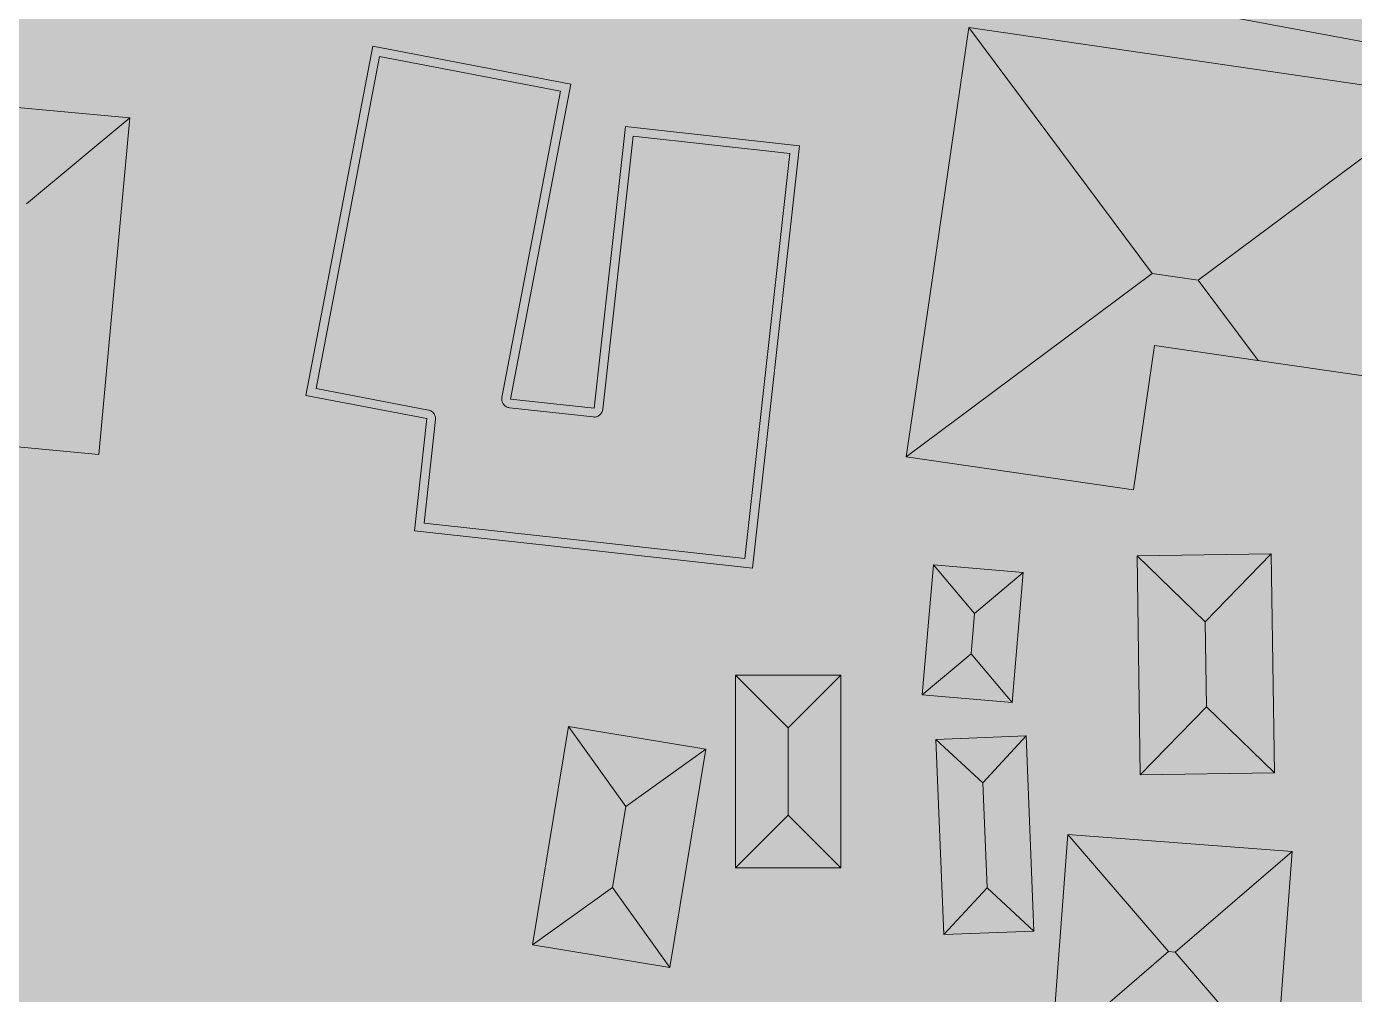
# Model space of a CAD drawing. Header units: metres. Extents: x 305909 to 307171, y 9156037 to 9156671.
# Drawn here: x 306270.2 to 306338.6, y 9156302.6 to 9156352.5 of the extents above; entities that cross this region are included whole.
import ezdxf

# ---------------------------------------------------------------- set-up
doc = ezdxf.new("R2010")
doc.units = ezdxf.units.M
for name, color, linetype, lineweight, true_color in [('B-BANGUNAN_PERMUKIMAN', 7, 'Continuous', 13, 0xf0cd8c), ('B-BAYANGAN', 7, 'Continuous', 0, 0x76786c), ('J-PERKERASAN_JALAN', 7, 'Continuous', 9, 0x989896), ('Z-R', 7, 'Continuous', 0, 0xfaf4e6)]:
    doc.layers.add(name, color=color, linetype=linetype, lineweight=lineweight, true_color=true_color)

msp = doc.modelspace()

# ---------------------------------------------------------------- hatches: boundary and pattern name
at = {"layer": 'B-BANGUNAN_PERMUKIMAN', "true_color": 0xe3845a}
h = msp.add_hatch(color=23, dxfattribs=at)
h.dxf.hatch_style = 1
h.paths.add_polyline_path([(306328.144, 9156339.75), (306315.478, 9156330.31), (306316.564, 9156337.752), (306318.704, 9156352.416), (306328.144, 9156339.75)])
at = {"layer": 'B-BANGUNAN_PERMUKIMAN', "true_color": 0xdb7f57}
h = msp.add_hatch(color=23, dxfattribs=at)
h.dxf.hatch_style = 1
h.paths.add_polyline_path([(306330.512, 9156339.405), (306328.144, 9156339.75), (306318.704, 9156352.416), (306318.704, 9156352.417), (306343.178, 9156348.845), (306330.512, 9156339.405)])
at = {"layer": 'B-BANGUNAN_PERMUKIMAN', "true_color": 0xce7852}
h = msp.add_hatch(color=23, dxfattribs=at)
h.dxf.hatch_style = 1
h.paths.add_polyline_path([(306295.098, 9156333.285), (306299.401, 9156332.807), (306301.014, 9156347.327), (306309.973, 9156346.331), (306307.555, 9156324.566), (306298.596, 9156325.561), (306290.145, 9156326.5), (306290.787, 9156332.274), (306284.561, 9156333.464), (306288, 9156351.456), (306298.199, 9156349.506), (306295.098, 9156333.285)])
at = {"layer": 'B-BANGUNAN_PERMUKIMAN', "true_color": 0xe2835a}
h = msp.add_hatch(color=23, dxfattribs=at)
h.dxf.hatch_style = 1
h.paths.add_polyline_path([(306275.498, 9156347.76), (306275.498, 9156347.759), (306270.172, 9156343.333), (306265.746, 9156348.659), (306275.498, 9156347.76)])
at = {"layer": 'B-BANGUNAN_PERMUKIMAN', "true_color": 0xb06646}
h = msp.add_hatch(color=25, dxfattribs=at)
h.dxf.hatch_style = 1
h.paths.add_polyline_path([(306330.512, 9156339.405), (306343.178, 9156348.845), (306341.038, 9156334.18), (306333.596, 9156335.266), (306330.512, 9156339.405)])
at = {"layer": 'B-BANGUNAN_PERMUKIMAN', "true_color": 0xaf6645}
h = msp.add_hatch(color=25, dxfattribs=at)
h.dxf.hatch_style = 1
h.paths.add_polyline_path([(306269.098, 9156331.69), (306270.172, 9156343.333), (306275.498, 9156347.759), (306273.899, 9156330.43), (306269.834, 9156330.805), (306269.098, 9156331.69)])
at = {"layer": 'B-BANGUNAN_PERMUKIMAN', "true_color": 0xb66a48}
h = msp.add_hatch(color=35, dxfattribs=at)
h.dxf.hatch_style = 1
h.paths.add_polyline_path([(306328.144, 9156339.75), (306330.512, 9156339.405), (306333.596, 9156335.266), (306328.257, 9156336.045), (306327.171, 9156328.604), (306315.478, 9156330.31), (306328.144, 9156339.75)])
at = {"layer": 'B-BANGUNAN_PERMUKIMAN', "true_color": 0xe5855b}
h = msp.add_hatch(color=23, dxfattribs=at)
h.dxf.hatch_style = 1
h.paths.add_polyline_path([(306330.871, 9156321.814), (306327.372, 9156325.217), (306334.275, 9156325.313), (306330.871, 9156321.814)])
at = {"layer": 'B-BANGUNAN_PERMUKIMAN', "true_color": 0xb76a48}
h = msp.add_hatch(color=35, dxfattribs=at)
h.dxf.hatch_style = 1
h.paths.add_polyline_path([(306334.432, 9156314.032), (306330.932, 9156317.436), (306330.871, 9156321.814), (306334.275, 9156325.313), (306334.432, 9156314.032)])
at = {"layer": 'B-BANGUNAN_PERMUKIMAN', "true_color": 0xe7865c}
h = msp.add_hatch(color=23, dxfattribs=at)
h.dxf.hatch_style = 1
h.paths.add_polyline_path([(306316.874, 9156324.75), (306316.874, 9156324.75), (306318.991, 9156322.237), (306318.814, 9156320.169), (306316.3, 9156318.053), (306316.3, 9156318.053), (306316.874, 9156324.75)])
at = {"layer": 'B-BANGUNAN_PERMUKIMAN', "true_color": 0xe3845a}
h = msp.add_hatch(color=23, dxfattribs=at)
h.dxf.hatch_style = 1
h.paths.add_polyline_path([(306318.991, 9156322.237), (306316.874, 9156324.75), (306321.504, 9156324.353), (306318.991, 9156322.237)])
at = {"layer": 'B-BANGUNAN_PERMUKIMAN', "true_color": 0xe4855b}
h = msp.add_hatch(color=23, dxfattribs=at)
h.dxf.hatch_style = 1
h.paths.add_polyline_path([(306330.871, 9156321.814), (306330.932, 9156317.436), (306327.528, 9156313.936), (306327.372, 9156325.217), (306327.372, 9156325.217), (306330.871, 9156321.814)])
at = {"layer": 'B-BANGUNAN_PERMUKIMAN', "true_color": 0xb46947}
h = msp.add_hatch(color=35, dxfattribs=at)
h.dxf.hatch_style = 1
h.paths.add_polyline_path([(306320.93, 9156317.656), (306318.814, 9156320.169), (306318.991, 9156322.237), (306321.504, 9156324.353), (306320.93, 9156317.656)])
at = {"layer": 'B-BANGUNAN_PERMUKIMAN', "true_color": 0xb86b49}
h = msp.add_hatch(color=35, dxfattribs=at)
h.dxf.hatch_style = 1
h.paths.add_polyline_path([(306318.814, 9156320.169), (306320.93, 9156317.656), (306316.3, 9156318.053), (306318.814, 9156320.169)])
at = {"layer": 'B-BANGUNAN_PERMUKIMAN', "true_color": 0xe5855b}
h = msp.add_hatch(color=23, dxfattribs=at)
h.dxf.hatch_style = 1
h.paths.add_polyline_path([(306306.688, 9156319.062), (306309.4, 9156316.35), (306309.4, 9156311.852), (306306.688, 9156309.14), (306306.688, 9156319.062)])
h = msp.add_hatch(color=23, dxfattribs=at)
h.dxf.hatch_style = 1
h.paths.add_polyline_path([(306312.112, 9156319.062), (306309.4, 9156316.35), (306306.688, 9156319.062), (306312.112, 9156319.062)])
at = {"layer": 'B-BANGUNAN_PERMUKIMAN', "true_color": 0xb66a48}
h = msp.add_hatch(color=35, dxfattribs=at)
h.dxf.hatch_style = 1
h.paths.add_polyline_path([(306312.112, 9156309.14), (306309.4, 9156311.852), (306309.4, 9156316.35), (306312.112, 9156319.062), (306312.112, 9156309.14)])
h = msp.add_hatch(color=35, dxfattribs=at)
h.dxf.hatch_style = 1
h.paths.add_polyline_path([(306327.528, 9156313.936), (306330.932, 9156317.436), (306334.432, 9156314.032), (306327.528, 9156313.936)])
at = {"layer": 'B-BANGUNAN_PERMUKIMAN', "true_color": 0xe8875c}
h = msp.add_hatch(color=23, dxfattribs=at)
h.dxf.hatch_style = 1
h.paths.add_polyline_path([(306298.089, 9156316.416), (306298.089, 9156316.416), (306301.039, 9156312.303), (306300.35, 9156308.121), (306296.237, 9156305.171), (306298.089, 9156316.416)])
at = {"layer": 'B-BANGUNAN_PERMUKIMAN', "true_color": 0xe18359}
h = msp.add_hatch(color=23, dxfattribs=at)
h.dxf.hatch_style = 1
h.paths.add_polyline_path([(306301.039, 9156312.303), (306298.089, 9156316.416), (306305.151, 9156315.253), (306305.151, 9156315.252), (306301.039, 9156312.303)])
at = {"layer": 'B-BANGUNAN_PERMUKIMAN', "true_color": 0xe6865b}
h = msp.add_hatch(color=23, dxfattribs=at)
h.dxf.hatch_style = 1
h.paths.add_polyline_path([(306319.42, 9156313.524), (306317.007, 9156315.754), (306321.65, 9156315.938), (306321.65, 9156315.938), (306319.42, 9156313.524)])
at = {"layer": 'B-BANGUNAN_PERMUKIMAN', "true_color": 0xe4855a}
h = msp.add_hatch(color=23, dxfattribs=at)
h.dxf.hatch_style = 1
h.paths.add_polyline_path([(306317.007, 9156315.754), (306319.42, 9156313.524), (306319.634, 9156308.114), (306317.404, 9156305.701), (306317.007, 9156315.754)])
at = {"layer": 'B-BANGUNAN_PERMUKIMAN', "true_color": 0xb76a49}
h = msp.add_hatch(color=35, dxfattribs=at)
h.dxf.hatch_style = 1
h.paths.add_polyline_path([(306319.634, 9156308.114), (306319.42, 9156313.524), (306321.65, 9156315.938), (306322.047, 9156305.884), (306319.634, 9156308.114)])
at = {"layer": 'B-BANGUNAN_PERMUKIMAN', "true_color": 0xb36847}
h = msp.add_hatch(color=25, dxfattribs=at)
h.dxf.hatch_style = 1
h.paths.add_polyline_path([(306300.35, 9156308.121), (306301.039, 9156312.303), (306305.151, 9156315.252), (306303.3, 9156304.009), (306300.35, 9156308.121)])
at = {"layer": 'B-BANGUNAN_PERMUKIMAN', "true_color": 0xb66a48}
h = msp.add_hatch(color=35, dxfattribs=at)
h.dxf.hatch_style = 1
h.paths.add_polyline_path([(306309.4, 9156311.852), (306312.112, 9156309.14), (306306.688, 9156309.14), (306309.4, 9156311.852)])
at = {"layer": 'B-BANGUNAN_PERMUKIMAN', "true_color": 0xe6865b}
h = msp.add_hatch(color=23, dxfattribs=at)
h.dxf.hatch_style = 1
h.paths.add_polyline_path([(306323.798, 9156310.86), (306323.798, 9156310.86), (306328.984, 9156304.827), (306322.951, 9156299.641), (306323.798, 9156310.86)])
at = {"layer": 'B-BANGUNAN_PERMUKIMAN', "true_color": 0xe3845a}
h = msp.add_hatch(color=23, dxfattribs=at)
h.dxf.hatch_style = 1
h.paths.add_polyline_path([(306329.323, 9156304.802), (306328.984, 9156304.827), (306323.798, 9156310.86), (306335.355, 9156309.987), (306329.323, 9156304.802)])
at = {"layer": 'B-BANGUNAN_PERMUKIMAN', "true_color": 0xb56948}
h = msp.add_hatch(color=35, dxfattribs=at)
h.dxf.hatch_style = 1
h.paths.add_polyline_path([(306329.323, 9156304.802), (306335.355, 9156309.987), (306334.509, 9156298.769), (306329.323, 9156304.802)])
at = {"layer": 'B-BANGUNAN_PERMUKIMAN', "true_color": 0xba6c4a}
h = msp.add_hatch(color=35, dxfattribs=at)
h.dxf.hatch_style = 1
h.paths.add_polyline_path([(306296.237, 9156305.171), (306300.35, 9156308.121), (306303.3, 9156304.009), (306303.299, 9156304.008), (306296.237, 9156305.171)])
at = {"layer": 'B-BANGUNAN_PERMUKIMAN', "true_color": 0xb56948}
h = msp.add_hatch(color=35, dxfattribs=at)
h.dxf.hatch_style = 1
h.paths.add_polyline_path([(306319.634, 9156308.114), (306322.047, 9156305.884), (306317.404, 9156305.701), (306319.634, 9156308.114)])
at = {"layer": 'B-BANGUNAN_PERMUKIMAN', "true_color": 0xb86b49}
h = msp.add_hatch(color=35, dxfattribs=at)
h.dxf.hatch_style = 1
h.paths.add_polyline_path([(306322.951, 9156299.641), (306328.984, 9156304.827), (306329.323, 9156304.802), (306334.509, 9156298.769), (306334.509, 9156298.769), (306322.951, 9156299.641)])
at = {"layer": 'B-BAYANGAN', "true_color": 0x76786c}
h = msp.add_hatch(color=8, dxfattribs=at)
h.dxf.hatch_style = 1
h.paths.add_polyline_path([(306343.928, 9156348.095), (306341.788, 9156333.43), (306329.007, 9156335.295), (306327.921, 9156327.854), (306316.228, 9156329.56), (306317.314, 9156337.002), (306319.454, 9156351.667), (306343.928, 9156348.095)])
h = msp.add_hatch(color=8, dxfattribs=at)
h.dxf.hatch_style = 1
h.paths.add_polyline_path([(306295.848, 9156332.535), (306300.151, 9156332.057), (306301.764, 9156346.577), (306310.723, 9156345.581), (306308.305, 9156323.816), (306299.346, 9156324.811), (306290.895, 9156325.75), (306291.537, 9156331.524), (306285.311, 9156332.714), (306288.75, 9156350.706), (306298.949, 9156348.756), (306295.848, 9156332.535)])
h = msp.add_hatch(color=8, dxfattribs=at)
h.dxf.hatch_style = 1
h.paths.add_polyline_path([(306276.248, 9156347.01), (306274.649, 9156329.68), (306269.906, 9156330.117), (306269.531, 9156326.052), (306264.522, 9156326.514), (306264.897, 9156330.579), (306266.496, 9156347.909), (306276.248, 9156347.01)])
h = msp.add_hatch(color=8, dxfattribs=at)
h.dxf.hatch_style = 1
h.paths.add_polyline_path([(306335.182, 9156313.282), (306328.278, 9156313.186), (306328.122, 9156324.467), (306335.025, 9156324.563), (306335.182, 9156313.282)])
h = msp.add_hatch(color=8, dxfattribs=at)
h.dxf.hatch_style = 1
h.paths.add_polyline_path([(306322.254, 9156323.603), (306321.68, 9156316.906), (306317.05, 9156317.303), (306317.624, 9156324), (306322.254, 9156323.603)])
h = msp.add_hatch(color=8, dxfattribs=at)
h.dxf.hatch_style = 1
h.paths.add_polyline_path([(306312.862, 9156308.39), (306307.438, 9156308.39), (306307.438, 9156318.312), (306312.862, 9156318.312), (306312.862, 9156308.39)])
h = msp.add_hatch(color=8, dxfattribs=at)
h.dxf.hatch_style = 1
h.paths.add_polyline_path([(306305.901, 9156314.503), (306304.049, 9156303.258), (306296.987, 9156304.421), (306298.839, 9156315.666), (306305.901, 9156314.503)])
h = msp.add_hatch(color=8, dxfattribs=at)
h.dxf.hatch_style = 1
h.paths.add_polyline_path([(306322.797, 9156305.134), (306318.153, 9156304.95), (306317.757, 9156315.004), (306322.4, 9156315.188), (306322.797, 9156305.134)])
h = msp.add_hatch(color=8, dxfattribs=at)
h.dxf.hatch_style = 1
h.paths.add_polyline_path([(306336.105, 9156309.237), (306335.259, 9156298.019), (306323.701, 9156298.891), (306324.548, 9156310.11), (306336.105, 9156309.237)])
at = {"layer": 'J-PERKERASAN_JALAN', "true_color": 0x989896}
h = msp.add_hatch(color=252, dxfattribs=at)
h.dxf.hatch_style = 1
h.paths.add_polyline_path([(306211.341, 9156561.319), (306215.693, 9156561.13), (306215.76, 9156561.126), (306215.8, 9156561.123), (306215.867, 9156561.117), (306305.106, 9156551.206), (306305.211, 9156551.196), (306385.831, 9156544.389), (306385.918, 9156544.38), (306385.969, 9156544.374), (306386.055, 9156544.361), (306424.864, 9156537.661), (306424.901, 9156537.654), (306424.922, 9156537.65), (306424.958, 9156537.643), (306453.186, 9156531.689), (306453.481, 9156531.639), (306455.847, 9156531.322), (306456.066, 9156531.299), (306458.588, 9156531.102), (306458.613, 9156531.1), (306499.527, 9156528.16), (306499.548, 9156528.159), (306503.861, 9156527.791), (306503.93, 9156527.784), (306503.97, 9156527.78), (306504.038, 9156527.77), (306508.381, 9156527.098), (306524.104, 9156524.604), (306524.104, 9156521.364), (306507.903, 9156523.933), (306507.888, 9156523.936), (306503.705, 9156524.584), (306503.432, 9156524.616), (306499.323, 9156524.966), (306499.27, 9156524.971), (306458.379, 9156527.908), (306455.69, 9156528.118), (306455.636, 9156528.123), (306455.603, 9156528.127), (306455.548, 9156528.133), (306452.885, 9156528.49), (306452.811, 9156528.501), (306452.767, 9156528.509), (306452.694, 9156528.523), (306424.381, 9156534.494), (306424.236, 9156534.522), (306390.807, 9156540.293), (306390.292, 9156540.348), (306389.774, 9156540.336), (306389.261, 9156540.256), (306388.764, 9156540.112), (306388.289, 9156539.904), (306387.845, 9156539.636), (306387.439, 9156539.314), (306387.079, 9156538.941), (306386.769, 9156538.525), (306386.516, 9156538.073), (306386.324, 9156537.592), (306386.196, 9156537.089), (306373.097, 9156467.337), (306371.27, 9156457.608), (306371.258, 9156457.542), (306354.047, 9156356.618), (306353.994, 9156356.117), (306354.004, 9156355.613), (306354.077, 9156355.115), (306354.213, 9156354.629), (306354.408, 9156354.165), (306354.661, 9156353.729), (306354.966, 9156353.328), (306355.319, 9156352.968), (306355.714, 9156352.656), (306356.146, 9156352.396), (306356.607, 9156352.192), (306357.09, 9156352.048), (306357.587, 9156351.966), (306409.631, 9156346.693), (306409.685, 9156346.687), (306409.717, 9156346.683), (306409.771, 9156346.675), (306440.166, 9156341.92), (306440.608, 9156341.876), (306479.912, 9156340.134), (306480.43, 9156340.144), (306480.943, 9156340.222), (306481.441, 9156340.365), (306481.917, 9156340.572), (306482.362, 9156340.838), (306482.768, 9156341.16), (306483.13, 9156341.531), (306483.441, 9156341.946), (306483.695, 9156342.398), (306483.889, 9156342.879), (306484.019, 9156343.381), (306484.082, 9156343.896), (306484.563, 9156352.101), (306486.641, 9156384.636), (306486.657, 9156384.758), (306486.78, 9156384.758), (306489.513, 9156384.584), (306489.635, 9156384.568), (306489.635, 9156384.445), (306487.559, 9156351.943), (306487.558, 9156351.922), (306487.067, 9156343.551), (306487.07, 9156343.043), (306487.137, 9156342.539), (306487.267, 9156342.048), (306487.458, 9156341.578), (306487.707, 9156341.135), (306488.011, 9156340.728), (306488.363, 9156340.362), (306488.76, 9156340.044), (306489.193, 9156339.779), (306489.656, 9156339.571), (306490.142, 9156339.423), (306490.643, 9156339.338), (306492.503, 9156339.143), (306492.541, 9156339.139), (306492.564, 9156339.136), (306492.602, 9156339.131), (306513.238, 9156336.16), (306513.401, 9156336.139), (306524.104, 9156335.046), (306524.104, 9156331.829), (306512.982, 9156332.966), (306512.941, 9156332.97), (306512.916, 9156332.973), (306512.875, 9156332.979), (306498.863, 9156334.996), (306498.356, 9156335.037), (306497.849, 9156335.012), (306497.349, 9156334.924), (306496.864, 9156334.773), (306496.402, 9156334.562), (306495.97, 9156334.294), (306495.576, 9156333.973), (306495.226, 9156333.605), (306494.925, 9156333.196), (306494.679, 9156332.752), (306494.49, 9156332.28), (306494.364, 9156331.788), (306494.3, 9156331.284), (306494.301, 9156330.776), (306499.491, 9156251.377), (306499.491, 9156251.254), (306499.369, 9156251.238), (306496.637, 9156251.059), (306496.514, 9156251.059), (306496.498, 9156251.181), (306491.167, 9156332.724), (306491.102, 9156333.229), (306490.973, 9156333.721), (306490.782, 9156334.193), (306490.533, 9156334.637), (306490.23, 9156335.046), (306489.877, 9156335.413), (306489.48, 9156335.732), (306489.047, 9156335.998), (306488.582, 9156336.207), (306488.095, 9156336.356), (306487.594, 9156336.441), (306485.258, 9156336.686), (306485.017, 9156336.704), (306446.09, 9156338.429), (306445.584, 9156338.42), (306445.083, 9156338.346), (306444.595, 9156338.21), (306444.129, 9156338.013), (306443.691, 9156337.759), (306443.289, 9156337.452), (306442.928, 9156337.096), (306442.616, 9156336.698), (306442.356, 9156336.263), (306442.153, 9156335.8), (306442.011, 9156335.314), (306441.931, 9156334.814), (306441.915, 9156334.308), (306442.571, 9156313.413), (306442.58, 9156313.248), (306443.283, 9156303.609), (306443.286, 9156303.565), (306443.287, 9156303.544), (306443.288, 9156303.5), (306443.886, 9156283.072), (306443.882, 9156282.949), (306443.759, 9156282.937), (306441.022, 9156282.857), (306440.899, 9156282.862), (306440.888, 9156282.984), (306440.293, 9156303.314), (306440.284, 9156303.488), (306439.581, 9156313.122), (306439.578, 9156313.164), (306439.577, 9156313.184), (306439.576, 9156313.226), (306438.873, 9156335.586), (306438.826, 9156336.086), (306438.716, 9156336.577), (306438.545, 9156337.05), (306438.317, 9156337.498), (306438.034, 9156337.914), (306437.701, 9156338.291), (306437.323, 9156338.623), (306436.907, 9156338.906), (306436.458, 9156339.133), (306435.985, 9156339.303), (306435.494, 9156339.412), (306409.399, 9156343.494), (306409.184, 9156343.522), (306356.316, 9156348.878), (306355.783, 9156348.897), (306355.253, 9156348.844), (306354.735, 9156348.722), (306354.238, 9156348.531), (306353.77, 9156348.276), (306353.34, 9156347.962), (306352.956, 9156347.593), (306352.624, 9156347.176), (306352.351, 9156346.719), (306352.141, 9156346.23), (306351.997, 9156345.717), (306341.11, 9156293.6), (306341.085, 9156293.468), (306330.918, 9156235.039), (306330.908, 9156234.979), (306329.587, 9156226.644), (306329.547, 9156226.286), (306329.002, 9156218.17), (306329.001, 9156218.146), (306326.612, 9156189.443), (306326.594, 9156189.321), (306326.471, 9156189.324), (306323.742, 9156189.551), (306323.62, 9156189.569), (306323.622, 9156189.692), (306326.007, 9156218.339), (306326.011, 9156218.403), (306326.567, 9156226.689), (306326.575, 9156226.779), (306326.58, 9156226.824), (306326.592, 9156226.913), (306327.95, 9156235.479), (306327.954, 9156235.502), (306338.142, 9156294.057), (306338.148, 9156294.09), (306338.151, 9156294.106), (306338.158, 9156294.139), (306348.925, 9156345.68), (306348.998, 9156346.205), (306349.002, 9156346.735), (306348.936, 9156347.261), (306348.8, 9156347.774), (306348.598, 9156348.264), (306348.333, 9156348.723), (306348.01, 9156349.143), (306347.634, 9156349.517), (306347.211, 9156349.837), (306346.75, 9156350.099), (306346.259, 9156350.298), (306345.745, 9156350.43), (306324.834, 9156354.345), (306324.271, 9156354.41), (306279.508, 9156356.343), (306211.341, 9156359.746), (306211.341, 9156362.949), (306279.625, 9156359.541), (306279.652, 9156359.54), (306324.736, 9156357.593), (306324.877, 9156357.581), (306324.962, 9156357.572), (306325.102, 9156357.551), (306346.36, 9156353.57), (306346.885, 9156353.507), (306347.414, 9156353.514), (306347.937, 9156353.591), (306348.445, 9156353.736), (306348.93, 9156353.947), (306349.383, 9156354.219), (306349.796, 9156354.55), (306350.161, 9156354.931), (306350.473, 9156355.358), (306350.727, 9156355.822), (306350.917, 9156356.315), (306351.04, 9156356.829), (306367.345, 9156452.444), (306367.4, 9156452.978), (306367.382, 9156453.515), (306367.293, 9156454.044), (306367.134, 9156454.557), (306366.908, 9156455.044), (306366.618, 9156455.496), (306366.271, 9156455.905), (306365.872, 9156456.264), (306365.428, 9156456.566), (306364.948, 9156456.806), (306364.44, 9156456.98), (306363.913, 9156457.084), (306328.417, 9156461.659), (306307.102, 9156464.447), (306307.086, 9156464.449), (306307.041, 9156464.456), (306243.125, 9156474.305), (306242.61, 9156474.35), (306242.093, 9156474.329), (306241.583, 9156474.241), (306241.089, 9156474.088), (306240.619, 9156473.873), (306240.18, 9156473.598), (306239.781, 9156473.27), (306239.427, 9156472.892), (306239.125, 9156472.472), (306238.879, 9156472.017), (306235.863, 9156465.428), (306235.816, 9156465.333), (306235.721, 9156465.173), (306235.626, 9156465.045), (306235.517, 9156464.929), (306235.377, 9156464.807), (306235.291, 9156464.744), (306234.104, 9156463.916), (306234.011, 9156463.855), (306233.816, 9156463.749), (306233.715, 9156463.704), (306232.243, 9156463.105), (306232.16, 9156463.073), (306232.012, 9156463.028), (306231.882, 9156463), (306231.728, 9156462.982), (306231.639, 9156462.977), (306225.305, 9156462.777), (306225.175, 9156462.777), (306225.11, 9156462.78), (306224.979, 9156462.788), (306217.294, 9156463.552), (306217.186, 9156463.566), (306217.132, 9156463.574), (306217.025, 9156463.594), (306211.341, 9156464.792), (306211.341, 9156467.858), (306217.404, 9156466.58), (306217.834, 9156466.513), (306224.983, 9156465.803), (306225.505, 9156465.785), (306230.354, 9156465.938), (306230.906, 9156465.994), (306231.444, 9156466.125), (306231.96, 9156466.33), (306232.442, 9156466.604), (306232.881, 9156466.943), (306233.27, 9156467.338), (306233.6, 9156467.784), (306233.865, 9156468.271), (306237.161, 9156475.469), (306237.205, 9156475.561), (306237.295, 9156475.714), (306237.385, 9156475.836), (306237.487, 9156475.949), (306237.6, 9156476.051), (306237.743, 9156476.156), (306237.829, 9156476.21), (306239.166, 9156476.996), (306239.245, 9156477.041), (306239.389, 9156477.108), (306239.517, 9156477.155), (306239.67, 9156477.196), (306239.759, 9156477.213), (306241.459, 9156477.502), (306241.565, 9156477.517), (306241.752, 9156477.529), (306241.939, 9156477.52), (306242.045, 9156477.507), (306307.452, 9156467.428), (306307.542, 9156467.415), (306328.795, 9156464.635), (306328.802, 9156464.634), (306364.829, 9156459.991), (306365.332, 9156459.958), (306365.835, 9156459.989), (306366.33, 9156460.083), (306366.81, 9156460.238), (306367.266, 9156460.452), (306367.692, 9156460.722), (306368.08, 9156461.044), (306368.425, 9156461.412), (306368.721, 9156461.82), (306368.963, 9156462.262), (306369.147, 9156462.731), (306369.271, 9156463.22), (306370.149, 9156467.89), (306383.124, 9156536.986), (306383.186, 9156537.496), (306383.182, 9156538.011), (306383.112, 9156538.52), (306382.978, 9156539.016), (306382.781, 9156539.491), (306382.525, 9156539.937), (306382.213, 9156540.346), (306381.852, 9156540.712), (306381.447, 9156541.028), (306381.004, 9156541.29), (306380.532, 9156541.493), (306380.037, 9156541.634), (306379.529, 9156541.71), (306304.881, 9156548.012), (306304.855, 9156548.015), (306304.839, 9156548.016), (306304.813, 9156548.019), (306215.667, 9156557.919), (306215.399, 9156557.94), (306211.341, 9156558.116), (306211.341, 9156561.319)])
at = {"layer": 'Z-R', "true_color": 0xe2eacc}
h = msp.add_hatch(color=254, dxfattribs=at)
h.dxf.hatch_style = 1
h.paths.add_polyline_path([(306499.604, 9156305.811), (306466.679, 9156301.994), (306472.882, 9156235.666), (306497.912, 9156229.062), (306526.804, 9156228.986), (306531.575, 9156219.919), (306532.491, 9156127.582), (306486.314, 9156132.333), (306393.989, 9156155.199), (306332.726, 9156171.593), (306288.72, 9156190.576), (306246.009, 9156220.776), (306216.24, 9156242.779), (306193.374, 9156263.487), (306160.586, 9156296.707), (306133.406, 9156338.556), (306127.354, 9156361.253), (306094.195, 9156358.842), (306090.504, 9156366.668), (306061.399, 9156428.371), (306035.152, 9156500.205), (306017.705, 9156550.308), (306008.214, 9156577.564), (306141.306, 9156568.881), (306165.696, 9156567.29), (306165.696, 9156567.29), (306200.223, 9156564.074), (306291.75, 9156555.548), (306369.455, 9156545.532), (306471.945, 9156528.538), (306458.481, 9156529.505), (306455.788, 9156529.715), (306453.061, 9156530.08), (306440, 9156532.835), (306440, 9156532.835), (306440, 9156532.835), (306440, 9156532.835), (306424.61, 9156536.081), (306424.61, 9156536.081), (306385.74, 9156542.791), (306385.74, 9156542.791), (306305.003, 9156549.608), (306305.003, 9156549.608), (306215.657, 9156559.53), (306215.657, 9156559.53), (306186.122, 9156560.815), (306186.122, 9156560.815), (306160.523, 9156563.133), (306160.523, 9156563.133), (306119.178, 9156567.786), (306119.178, 9156567.786), (306039.052, 9156573.455), (306039.052, 9156573.455), (306033.081, 9156573.806), (306033.081, 9156573.806), (306033.081, 9156573.806), (306051.45, 9156523.215), (306051.451, 9156523.214), (306060.206, 9156485.254), (306060.206, 9156485.254), (306060.207, 9156485.254), (306057.483, 9156485.596), (306070.599, 9156438.472), (306116.984, 9156440.275), (306147.963, 9156437.914), (306199.856, 9156410.566), (306230.346, 9156409.784), (306281.946, 9156409.003), (306338.236, 9156402.748), (306341.903, 9156461.433), (306341.903, 9156461.433), (306341.904, 9156461.433), (306343.891, 9156461.177), (306340.232, 9156402.624), (306340.209, 9156402.422), (306340.166, 9156402.225), (306340.103, 9156402.033), (306340.021, 9156401.848), (306339.921, 9156401.672), (306339.804, 9156401.507), (306339.67, 9156401.355), (306339.522, 9156401.217), (306339.361, 9156401.095), (306339.188, 9156400.99), (306339.006, 9156400.902), (306338.815, 9156400.834), (306338.619, 9156400.785), (306338.419, 9156400.757), (306338.217, 9156400.748), (306338.015, 9156400.76), (306281.82, 9156407.004), (306230.316, 9156407.785), (306230.295, 9156407.785), (306199.805, 9156408.567), (306199.621, 9156408.58), (306199.44, 9156408.61), (306199.262, 9156408.656), (306199.09, 9156408.719), (306198.923, 9156408.797), (306147.397, 9156435.951), (306116.947, 9156438.272), (306078.606, 9156436.782), (306089.35, 9156410.909), (306109.34, 9156371.439), (306114.245, 9156367.345), (306121.798, 9156366.048), (306134.087, 9156364.483), (306186.355, 9156362.595), (306279.564, 9156357.942), (306324.738, 9156355.991), (306351.562, 9156350.968), (306360, 9156400.449), (306360, 9156400.449), (306360, 9156380), (306360, 9156380), (306360, 9156380), (306440, 9156380), (306440, 9156380), (306440, 9156380), (306440, 9156340.326), (306440.226, 9156340.291), (306485.257, 9156338.295), (306492.355, 9156337.55), (306513.124, 9156334.559), (306536.031, 9156332.219), (306560, 9156329.629), (306560, 9156512.617), (306572.178, 9156510.306), (306677.166, 9156490.276), (306677.166, 9156490.276), (306764.133, 9156475.064), (306735.941, 9156145.416), (306694.109, 9156139.201), (306694.292, 9156206.558), (306623.212, 9156213.87), (306624.289, 9156242.595), (306556.388, 9156238.052), (306554.003, 9156281.952), (306509.625, 9156279.089), (306499.604, 9156305.811)])

# ---------------------------------------------------------------- linework, layer by layer
at = {"layer": 'B-BANGUNAN_PERMUKIMAN', "color": 17, "lineweight": 9, "true_color": 0x71422d}
for p, q in [((306318.704, 9156352.416), (306328.144, 9156339.75)), ((306343.178, 9156348.845), (306330.512, 9156339.405)), ((306275.498, 9156347.759), (306270.172, 9156343.333)), ((306315.478, 9156330.31), (306328.144, 9156339.75)), ((306330.512, 9156339.405), (306328.144, 9156339.75)), ((306333.596, 9156335.266), (306330.512, 9156339.405)), ((306334.275, 9156325.313), (306330.871, 9156321.814)), ((306316.874, 9156324.75), (306318.991, 9156322.237)), ((306327.372, 9156325.217), (306330.871, 9156321.814)), ((306321.504, 9156324.353), (306318.991, 9156322.237)), ((306318.991, 9156322.237), (306318.814, 9156320.169)), ((306330.871, 9156321.814), (306330.932, 9156317.436)), ((306316.3, 9156318.053), (306318.814, 9156320.169)), ((306320.93, 9156317.656), (306318.814, 9156320.169)), ((306306.688, 9156319.062), (306309.4, 9156316.35)), ((306312.112, 9156319.062), (306309.4, 9156316.35)), ((306327.528, 9156313.936), (306330.932, 9156317.436)), ((306334.432, 9156314.032), (306330.932, 9156317.436)), ((306298.089, 9156316.416), (306301.039, 9156312.303)), ((306309.4, 9156311.852), (306309.4, 9156316.35)), ((306317.007, 9156315.754), (306319.42, 9156313.524)), ((306321.65, 9156315.938), (306319.42, 9156313.524)), ((306305.151, 9156315.252), (306301.039, 9156312.303)), ((306319.634, 9156308.114), (306319.42, 9156313.524)), ((306301.039, 9156312.303), (306300.35, 9156308.121)), ((306306.688, 9156309.14), (306309.4, 9156311.852)), ((306312.112, 9156309.14), (306309.4, 9156311.852)), ((306323.798, 9156310.86), (306328.984, 9156304.827)), ((306335.355, 9156309.987), (306329.323, 9156304.802)), ((306296.237, 9156305.171), (306300.35, 9156308.121)), ((306303.3, 9156304.009), (306300.35, 9156308.121)), ((306317.404, 9156305.701), (306319.634, 9156308.114)), ((306322.047, 9156305.884), (306319.634, 9156308.114)), ((306322.951, 9156299.641), (306328.984, 9156304.827)), ((306329.323, 9156304.802), (306328.984, 9156304.827)), ((306334.509, 9156298.769), (306329.323, 9156304.802))]:
    msp.add_line(p, q, dxfattribs=at)
at = {"layer": 'B-BANGUNAN_PERMUKIMAN', "color": 17, "lineweight": 13, "true_color": 0x71422d}
for points in [[(306343.178, 9156348.845), (306341.038, 9156334.18), (306328.257, 9156336.045), (306327.171, 9156328.604), (306315.478, 9156330.31), (306316.564, 9156337.752), (306318.704, 9156352.417), (306343.178, 9156348.845)], [(306295.098, 9156333.285), (306299.401, 9156332.807), (306301.014, 9156347.327), (306309.973, 9156346.331), (306307.555, 9156324.566), (306298.596, 9156325.561), (306290.145, 9156326.5), (306290.787, 9156332.274), (306284.561, 9156333.464), (306288, 9156351.456), (306298.199, 9156349.506), (306295.098, 9156333.285)], [(306275.498, 9156347.76), (306273.899, 9156330.43), (306269.156, 9156330.867), (306268.781, 9156326.802), (306263.772, 9156327.264), (306264.147, 9156331.329), (306265.746, 9156348.659), (306275.498, 9156347.76)], [(306334.432, 9156314.032), (306327.528, 9156313.936), (306327.372, 9156325.217), (306334.275, 9156325.313), (306334.432, 9156314.032)], [(306321.504, 9156324.353), (306320.93, 9156317.656), (306316.3, 9156318.053), (306316.874, 9156324.75), (306321.504, 9156324.353)], [(306312.112, 9156309.14), (306306.688, 9156309.14), (306306.688, 9156319.062), (306312.112, 9156319.062), (306312.112, 9156309.14)], [(306305.151, 9156315.253), (306303.299, 9156304.008), (306296.237, 9156305.171), (306298.089, 9156316.416), (306305.151, 9156315.253)], [(306322.047, 9156305.884), (306317.403, 9156305.7), (306317.007, 9156315.754), (306321.65, 9156315.938), (306322.047, 9156305.884)], [(306335.355, 9156309.987), (306334.509, 9156298.769), (306322.951, 9156299.641), (306323.798, 9156310.86), (306335.355, 9156309.987)]]:
    msp.add_lwpolyline(points, close=True, dxfattribs=at)
at = {"layer": 'B-BANGUNAN_PERMUKIMAN', "color": 11, "lineweight": 9, "true_color": 0xf38d60}
msp.add_lwpolyline([(306294.656, 9156333.369), (306294.65, 9156333.326), (306294.648, 9156333.282), (306294.65, 9156333.239), (306294.657, 9156333.196), (306294.668, 9156333.153), (306294.682, 9156333.112), (306294.701, 9156333.073), (306294.723, 9156333.035), (306294.749, 9156333), (306294.778, 9156332.968), (306294.811, 9156332.938), (306294.846, 9156332.912), (306294.883, 9156332.889), (306294.922, 9156332.871), (306294.963, 9156332.855), (306295.005, 9156332.844), (306295.048, 9156332.837), (306299.351, 9156332.359), (306299.395, 9156332.357), (306299.44, 9156332.358), (306299.483, 9156332.364), (306299.526, 9156332.374), (306299.568, 9156332.389), (306299.608, 9156332.407), (306299.646, 9156332.429), (306299.682, 9156332.455), (306299.715, 9156332.484), (306299.745, 9156332.517), (306299.772, 9156332.552), (306299.795, 9156332.59), (306299.815, 9156332.629), (306299.83, 9156332.671), (306299.841, 9156332.713), (306299.848, 9156332.757), (306301.412, 9156346.83), (306309.476, 9156345.933), (306307.157, 9156325.063), (306298.646, 9156326.008), (306290.642, 9156326.898), (306291.234, 9156332.224), (306291.237, 9156332.269), (306291.235, 9156332.314), (306291.229, 9156332.358), (306291.218, 9156332.401), (306291.204, 9156332.444), (306291.185, 9156332.484), (306291.162, 9156332.523), (306291.135, 9156332.559), (306291.105, 9156332.592), (306291.072, 9156332.622), (306291.036, 9156332.648), (306290.998, 9156332.671), (306290.957, 9156332.69), (306290.915, 9156332.705), (306290.871, 9156332.716), (306285.087, 9156333.822), (306288.358, 9156350.929), (306297.673, 9156349.149), (306294.656, 9156333.369)], close=True, dxfattribs=at)
at = {"layer": 'J-PERKERASAN_JALAN', "color": 251, "lineweight": 13, "true_color": 0x6c6c6a}
msp.add_lwpolyline([(306327.954, 9156235.502), (306338.142, 9156294.057), (306338.148, 9156294.09), (306338.151, 9156294.106), (306338.158, 9156294.139), (306348.925, 9156345.68), (306348.998, 9156346.205), (306349.002, 9156346.735), (306348.936, 9156347.261), (306348.8, 9156347.774), (306348.598, 9156348.264), (306348.333, 9156348.723), (306348.01, 9156349.143), (306347.634, 9156349.517), (306347.211, 9156349.837), (306346.75, 9156350.099), (306346.259, 9156350.298), (306345.745, 9156350.43), (306324.834, 9156354.345), (306324.271, 9156354.41), (306279.508, 9156356.343), (306186.314, 9156360.995), (306186.259, 9156360.997), (306134.074, 9156362.883)], dxfattribs=at)

doc.saveas('drawing.dxf')
